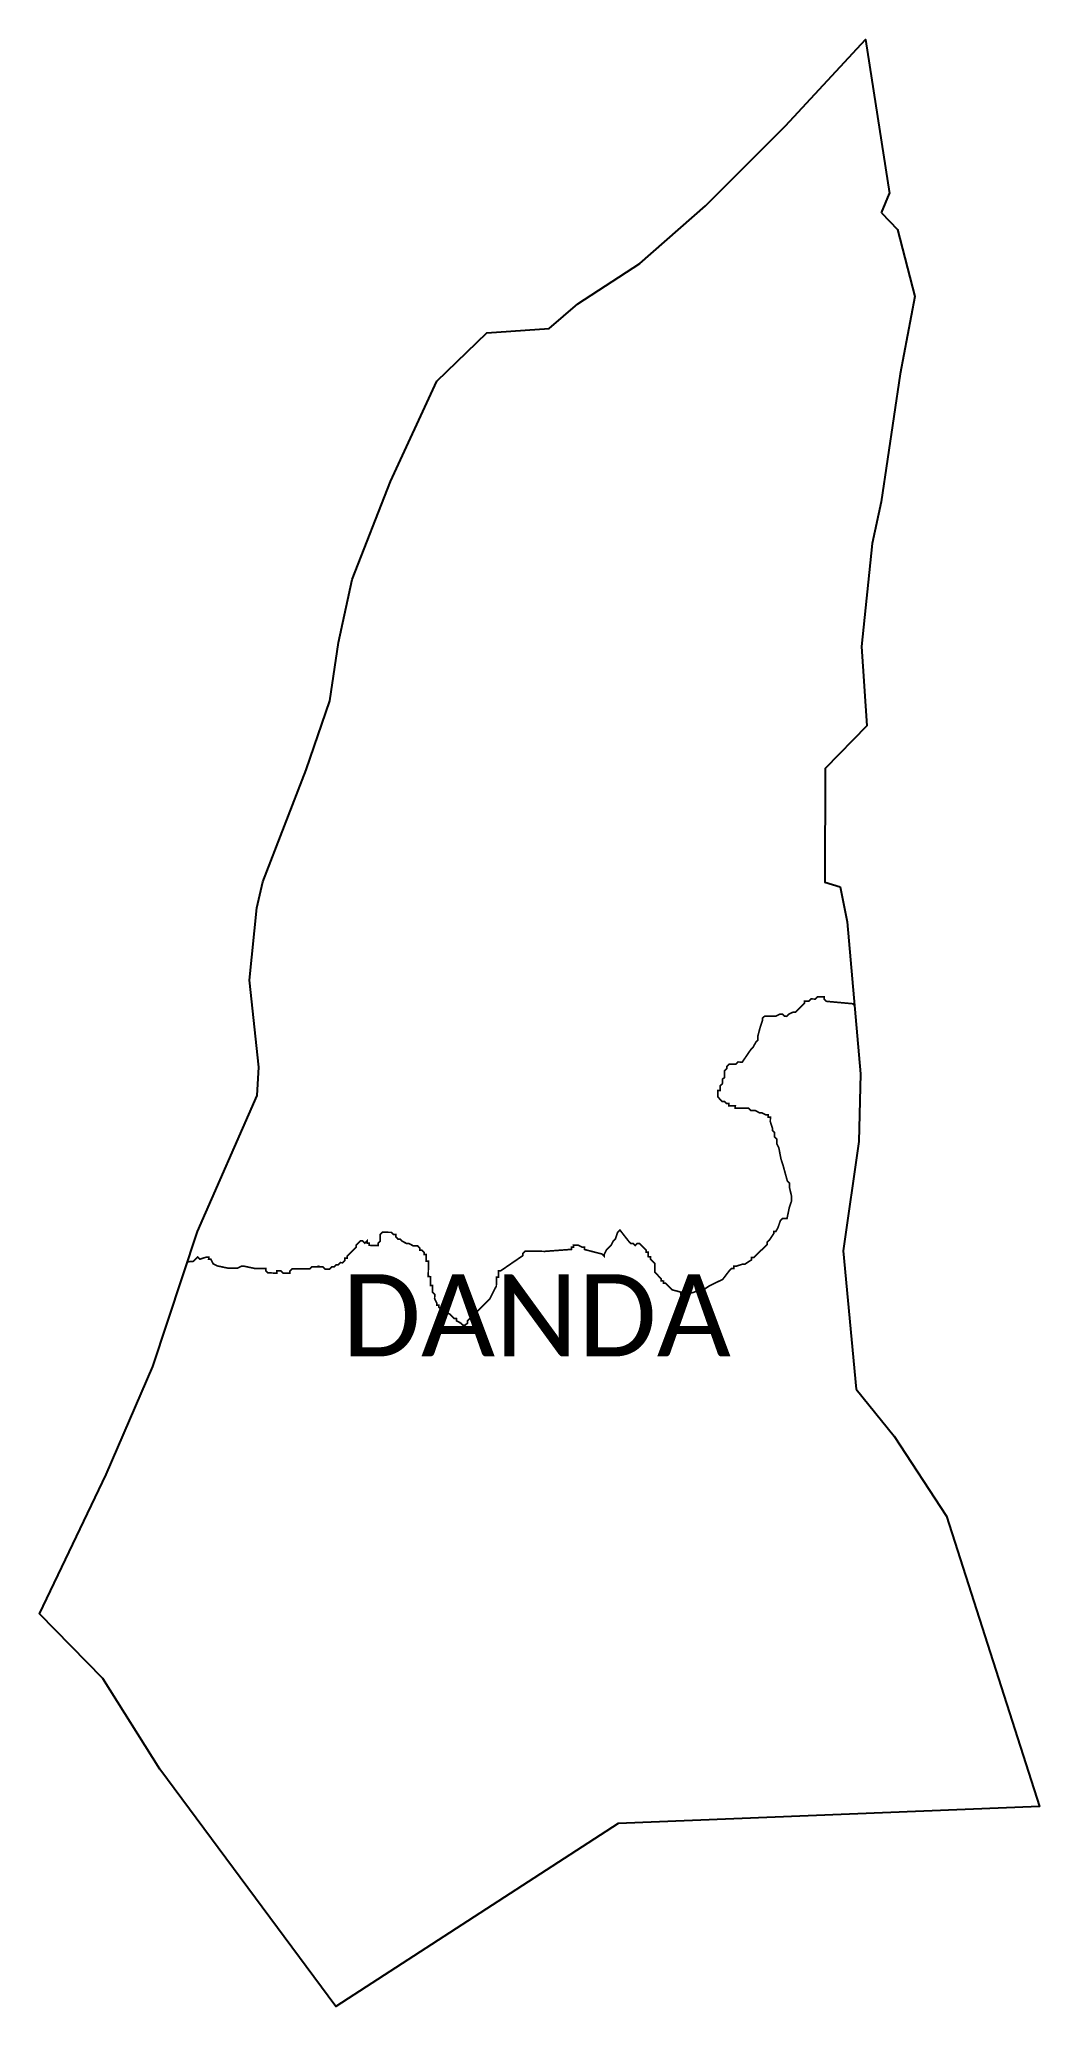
# Model space of a CAD drawing. Header units: metres. Extents: x 291565 to 293390, y 1989367 to 1992957.
import ezdxf

# ---------------------------------------------------------------- set-up
doc = ezdxf.new("R2010")
doc.units = ezdxf.units.M
for name, color, linetype in [('HAZARDS LINE', 1, 'Continuous'), ('village', 3, 'Continuous'), ('VILLAGE NAME', 250, 'Continuous')]:
    doc.layers.add(name, color=color, linetype=linetype)
doc.styles.get("Standard").update_dxf_attribs({"font": 'simplex.shx'})

msp = doc.modelspace()

# ---------------------------------------------------------------- linework, layer by layer
at = {"color": 3, "flags": 128}
msp.add_lwpolyline([(293101.3, 1992640), (293116.1, 1992675.4)], dxfattribs=at)
at = {"layer": 'HAZARDS LINE', "lineweight": 18}
msp.add_lwpolyline([(293051.9, 1991193.7, 3.01, 3.01, 0), (293048.8, 1991196.9, 3.01, 3.01, 0), (293000.8, 1991201.3, 3.01, 3.01, 0), (292996.8, 1991205.4, 3.01, 3.01, 0), (292996.8, 1991209.4, 3.01, 3.01, 0), (292984.8, 1991209.5, 3.01, 3.01, 0), (292980.8, 1991205.5, 3.01, 3.01, 0), (292972.7, 1991205.6, 3.01, 3.01, 0), (292968.7, 1991201.6, 3.01, 3.01, 0), (292960.7, 1991201.7, 3.01, 3.01, 0), (292960.6, 1991197.7, 3.01, 3.01, 0), (292952.5, 1991189.8, 3.01, 3.01, 0), (292948.5, 1991185.8, 3.01, 3.01, 0), (292944.5, 1991181.8, 3.01, 3.01, 0), (292940.5, 1991181.8, 3.01, 3.01, 0), (292932.4, 1991177.9, 3.01, 3.01, 0), (292928.4, 1991173.9, 3.01, 3.01, 0), (292924.3, 1991174, 3.01, 3.01, 0), (292920.4, 1991178, 3.01, 3.01, 0), (292916.4, 1991178.1, 3.01, 3.01, 0), (292908.3, 1991174.1, 3.01, 3.01, 0), (292888.3, 1991174.3, 3.01, 3.01, 0), (292884.2, 1991170.3, 3.01, 3.01, 0), (292884.2, 1991166.3, 3.01, 3.01, 0), (292880.1, 1991154.3, 3.01, 3.01, 0), (292875.9, 1991138.3, 3.01, 3.01, 0), (292875.8, 1991130.3, 3.01, 3.01, 0), (292871.8, 1991126.4, 3.01, 3.01, 0), (292867.7, 1991118.4, 3.01, 3.01, 0), (292863.7, 1991114.4, 3.01, 3.01, 0), (292847.4, 1991090.5, 3.01, 3.01, 0), (292839.4, 1991090.6, 3.01, 3.01, 0), (292835.4, 1991086.6, 3.01, 3.01, 0), (292823.3, 1991086.7, 3.01, 3.01, 0), (292819.3, 1991082.7, 3.01, 3.01, 0), (292819.3, 1991078.7, 3.01, 3.01, 0), (292815.2, 1991074.8, 3.01, 3.01, 0), (292815.1, 1991062.7, 3.01, 3.01, 0), (292811.1, 1991058.8, 3.01, 3.01, 0), (292811, 1991050.7, 3.01, 3.01, 0), (292806.9, 1991046.8, 3.01, 3.01, 0), (292806.9, 1991038.8, 3.01, 3.01, 0), (292802.9, 1991038.8, 3.01, 3.01, 0), (292802.8, 1991026.8, 3.01, 3.01, 0), (292806.7, 1991022.7, 3.01, 3.01, 0), (292810.7, 1991018.7, 3.01, 3.01, 0), (292814.7, 1991018.6, 3.01, 3.01, 0), (292818.7, 1991014.6, 3.01, 3.01, 0), (292822.7, 1991014.6, 3.01, 3.01, 0), (292822.6, 1991010.5, 3.01, 3.01, 0), (292834.7, 1991010.4, 3.01, 3.01, 0), (292834.6, 1991006.4, 3.01, 3.01, 0), (292858.7, 1991006.2, 3.01, 3.01, 0), (292862.7, 1991002.2, 3.01, 3.01, 0), (292870.7, 1991002.1, 3.01, 3.01, 0), (292878.6, 1990998, 3.01, 3.01, 0), (292882.7, 1990998, 3.01, 3.01, 0), (292890.6, 1990993.9, 3.01, 3.01, 0), (292894.6, 1990993.9, 3.01, 3.01, 0), (292894.6, 1990989.8, 3.01, 3.01, 0), (292898.6, 1990989.8, 3.01, 3.01, 0), (292898.5, 1990981.8, 3.01, 3.01, 0), (292902.4, 1990969.7, 3.01, 3.01, 0), (292902.4, 1990965.7, 3.01, 3.01, 0), (292906.4, 1990961.7, 3.01, 3.01, 0), (292906.3, 1990953.7, 3.01, 3.01, 0), (292910.3, 1990949.6, 3.01, 3.01, 0), (292910.2, 1990941.6, 3.01, 3.01, 0), (292914.1, 1990933.5, 3.01, 3.01, 0), (292918, 1990913.5, 3.01, 3.01, 0), (292921.9, 1990901.4, 3.01, 3.01, 0), (292929.6, 1990873.3, 3.01, 3.01, 0), (292933.6, 1990869.2, 3.01, 3.01, 0), (292933.5, 1990861.2, 3.01, 3.01, 0), (292937.4, 1990845.1, 3.01, 3.01, 0), (292937.3, 1990837.1, 3.01, 3.01, 0), (292933.2, 1990825.1, 3.01, 3.01, 0), (292929, 1990805.1, 3.01, 3.01, 0), (292921, 1990805.2, 3.01, 3.01, 0), (292916.9, 1990801.2, 3.01, 3.01, 0), (292912.8, 1990789.2, 3.01, 3.01, 0), (292908.7, 1990781.3, 3.01, 3.01, 0), (292904.7, 1990781.3, 3.01, 3.01, 0), (292904.7, 1990777.3, 3.01, 3.01, 0), (292896.6, 1990765.3, 3.01, 3.01, 0), (292892.5, 1990761.4, 3.01, 3.01, 0), (292892.5, 1990757.4, 3.01, 3.01, 0), (292888.4, 1990753.4, 3.01, 3.01, 0), (292884.4, 1990749.4, 3.01, 3.01, 0), (292880.3, 1990745.4, 3.01, 3.01, 0), (292868.2, 1990733.5, 3.01, 3.01, 0), (292864.2, 1990733.6, 3.01, 3.01, 0), (292864.2, 1990729.5, 3.01, 3.01, 0), (292852.1, 1990721.6, 3.01, 3.01, 0), (292848.1, 1990721.7, 3.01, 3.01, 0), (292836, 1990717.8, 3.01, 3.01, 0), (292832, 1990717.8, 3.01, 3.01, 0), (292832, 1990713.8, 3.01, 3.01, 0), (292827.9, 1990713.8, 3.01, 3.01, 0), (292823.9, 1990709.9, 3.01, 3.01, 0), (292811.7, 1990693.9, 3.01, 3.01, 0), (292803.7, 1990690, 3.01, 3.01, 0), (292787.6, 1990682.1, 3.01, 3.01, 0), (292775.5, 1990674.2, 3.01, 3.01, 0), (292767.5, 1990674.3, 3.01, 3.01, 0), (292759.4, 1990670.4, 3.01, 3.01, 0), (292743.3, 1990666.5, 3.01, 3.01, 0), (292735.3, 1990666.6, 3.01, 3.01, 0), (292735.4, 1990670.6, 3.01, 3.01, 0), (292719.4, 1990674.8, 3.01, 3.01, 0), (292715.4, 1990678.8, 3.01, 3.01, 0), (292711.4, 1990682.8, 3.01, 3.01, 0), (292707.5, 1990686.9, 3.01, 3.01, 0), (292703.4, 1990686.9, 3.01, 3.01, 0), (292703.5, 1990690.9, 3.01, 3.01, 0), (292699.5, 1990691, 3.01, 3.01, 0), (292699.5, 1990695, 3.01, 3.01, 0), (292687.6, 1990707.1, 3.01, 3.01, 0), (292687.7, 1990723.1, 3.01, 3.01, 0), (292683.8, 1990727.2, 3.01, 3.01, 0), (292679.8, 1990731.2, 3.01, 3.01, 0), (292679.8, 1990735.2, 3.01, 3.01, 0), (292675.8, 1990735.3, 3.01, 3.01, 0), (292675.9, 1990743.3, 3.01, 3.01, 0), (292671.9, 1990743.3, 3.01, 3.01, 0), (292671.9, 1990747.3, 3.01, 3.01, 0), (292668, 1990751.4, 3.01, 3.01, 0), (292664, 1990755.4, 3.01, 3.01, 0), (292660, 1990759.5, 3.01, 3.01, 0), (292656, 1990759.5, 3.01, 3.01, 0), (292652, 1990755.5, 3.01, 3.01, 0), (292648, 1990759.6, 3.01, 3.01, 0), (292644, 1990759.6, 3.01, 3.01, 0), (292640, 1990763.7, 3.01, 3.01, 0), (292624.2, 1990783.9, 3.01, 3.01, 0), (292620.1, 1990779.9, 3.01, 3.01, 0), (292616, 1990767.9, 3.01, 3.01, 0), (292612, 1990763.9, 3.01, 3.01, 0), (292607.9, 1990755.9, 3.01, 3.01, 0), (292603.8, 1990752, 3.01, 3.01, 0), (292599.8, 1990748, 3.01, 3.01, 0), (292595.7, 1990740, 3.01, 3.01, 0), (292595.7, 1990736, 3.01, 3.01, 0), (292591.7, 1990740.1, 3.01, 3.01, 0), (292575.7, 1990744.2, 3.01, 3.01, 0), (292559.7, 1990748.4, 3.01, 3.01, 0), (292559.7, 1990752.4, 3.01, 3.01, 0), (292555.7, 1990752.4, 3.01, 3.01, 0), (292547.8, 1990756.5, 3.01, 3.01, 0), (292539.7, 1990756.6, 3.01, 3.01, 0), (292539.7, 1990752.6, 3.01, 3.01, 0), (292535.7, 1990752.6, 3.01, 3.01, 0), (292535.7, 1990748.6, 3.01, 3.01, 0), (292487.5, 1990745, 3.01, 3.01, 0), (292451.5, 1990745.4, 3.01, 3.01, 0), (292447.4, 1990741.4, 3.01, 3.01, 0), (292447.4, 1990737.4, 3.01, 3.01, 0), (292407, 1990709.7, 3.01, 3.01, 0), (292403, 1990709.7, 3.01, 3.01, 0), (292402.9, 1990697.7, 3.01, 3.01, 0), (292398.9, 1990697.7, 3.01, 3.01, 0), (292398.8, 1990681.7, 3.01, 3.01, 0), (292390.6, 1990665.7, 3.01, 3.01, 0), (292386.5, 1990657.8, 3.01, 3.01, 0), (292374.4, 1990645.8, 3.01, 3.01, 0), (292370.4, 1990641.9, 3.01, 3.01, 0), (292362.3, 1990633.9, 3.01, 3.01, 0), (292358.2, 1990630, 3.01, 3.01, 0), (292354.2, 1990626, 3.01, 3.01, 0), (292346.1, 1990618, 3.01, 3.01, 0), (292346, 1990614, 3.01, 3.01, 0), (292342, 1990610.1, 3.01, 3.01, 0), (292338, 1990610.1, 3.01, 3.01, 0), (292334, 1990614.1, 3.01, 3.01, 0), (292326, 1990618.2, 3.01, 3.01, 0), (292326.1, 1990622.2, 3.01, 3.01, 0), (292322.1, 1990622.3, 3.01, 3.01, 0), (292314.1, 1990630.4, 3.01, 3.01, 0), (292306.2, 1990634.4, 3.01, 3.01, 0), (292302.1, 1990634.5, 3.01, 3.01, 0), (292302.2, 1990638.5, 3.01, 3.01, 0), (292298.2, 1990638.5, 3.01, 3.01, 0), (292294.2, 1990642.6, 3.01, 3.01, 0), (292294.2, 1990646.6, 3.01, 3.01, 0), (292290.2, 1990646.6, 3.01, 3.01, 0), (292290.3, 1990650.6, 3.01, 3.01, 0), (292286.3, 1990658.7, 3.01, 3.01, 0), (292286.4, 1990666.7, 3.01, 3.01, 0), (292282.4, 1990670.7, 3.01, 3.01, 0), (292282.5, 1990682.8, 3.01, 3.01, 0), (292278.5, 1990682.8, 3.01, 3.01, 0), (292278.7, 1990698.8, 3.01, 3.01, 0), (292274.7, 1990698.9, 3.01, 3.01, 0), (292274.9, 1990726.9, 3.01, 3.01, 0), (292270.9, 1990727, 3.01, 3.01, 0), (292271, 1990739, 3.01, 3.01, 0), (292267, 1990739, 3.01, 3.01, 0), (292267.1, 1990743, 3.01, 3.01, 0), (292263.1, 1990747.1, 3.01, 3.01, 0), (292259.1, 1990747.1, 3.01, 3.01, 0), (292259.1, 1990751.1, 3.01, 3.01, 0), (292255.2, 1990755.2, 3.01, 3.01, 0), (292247.1, 1990755.2, 3.01, 3.01, 0), (292239.2, 1990759.3, 3.01, 3.01, 0), (292235.1, 1990759.4, 3.01, 3.01, 0), (292227.2, 1990763.4, 3.01, 3.01, 0), (292223.2, 1990767.5, 3.01, 3.01, 0), (292219.2, 1990767.5, 3.01, 3.01, 0), (292215.2, 1990771.6, 3.01, 3.01, 0), (292215.3, 1990775.6, 3.01, 3.01, 0), (292211.2, 1990775.6, 3.01, 3.01, 0), (292207.3, 1990779.7, 3.01, 3.01, 0), (292191.2, 1990779.8, 3.01, 3.01, 0), (292187.2, 1990775.8, 3.01, 3.01, 0), (292187.1, 1990763.8, 3.01, 3.01, 0), (292183, 1990759.8, 3.01, 3.01, 0), (292183, 1990755.8, 3.01, 3.01, 0), (292167, 1990756, 3.01, 3.01, 0), (292167, 1990760, 3.01, 3.01, 0), (292163, 1990760, 3.01, 3.01, 0), (292163, 1990764, 3.01, 3.01, 0), (292159, 1990760.1, 3.01, 3.01, 0), (292155, 1990764.1, 3.01, 3.01, 0), (292151, 1990764.1, 3.01, 3.01, 0), (292147, 1990760.2, 3.01, 3.01, 0), (292142.9, 1990756.2, 3.01, 3.01, 0), (292142.9, 1990752.2, 3.01, 3.01, 0), (292138.8, 1990748.2, 3.01, 3.01, 0), (292130.8, 1990740.3, 3.01, 3.01, 0), (292126.7, 1990736.3, 3.01, 3.01, 0), (292126.7, 1990732.3, 3.01, 3.01, 0), (292122.7, 1990732.3, 3.01, 3.01, 0), (292122.6, 1990728.3, 3.01, 3.01, 0), (292118.6, 1990724.3, 3.01, 3.01, 0), (292114.6, 1990724.4, 3.01, 3.01, 0), (292110.5, 1990720.4, 3.01, 3.01, 0), (292106.5, 1990720.5, 3.01, 3.01, 0), (292102.5, 1990716.5, 3.01, 3.01, 0), (292098.5, 1990716.5, 3.01, 3.01, 0), (292094.4, 1990712.5, 3.01, 3.01, 0), (292086.4, 1990712.6, 3.01, 3.01, 0), (292082.4, 1990716.7, 3.01, 3.01, 0), (292062.4, 1990716.8, 3.01, 3.01, 0), (292058.4, 1990712.9, 3.01, 3.01, 0), (292026.3, 1990713.2, 3.01, 3.01, 0), (292022.3, 1990709.2, 3.01, 3.01, 0), (292022.2, 1990705.2, 3.01, 3.01, 0), (292010.2, 1990705.3, 3.01, 3.01, 0), (292006.2, 1990709.3, 3.01, 3.01, 0), (291998.2, 1990709.4, 3.01, 3.01, 0), (291998.2, 1990705.4, 3.01, 3.01, 0), (291982.1, 1990705.6, 3.01, 3.01, 0), (291978.2, 1990709.6, 3.01, 3.01, 0), (291978.2, 1990713.6, 3.01, 3.01, 0), (291958.2, 1990713.8, 3.01, 3.01, 0), (291938.2, 1990718, 3.01, 3.01, 0), (291934.2, 1990718, 3.01, 3.01, 0), (291926.1, 1990714.1, 3.01, 3.01, 0), (291910.1, 1990714.2, 3.01, 3.01, 0), (291890.1, 1990718.4, 3.01, 3.01, 0), (291882.1, 1990722.5, 3.01, 3.01, 0), (291878.2, 1990730.6, 3.01, 3.01, 0), (291874.1, 1990730.6, 3.01, 3.01, 0), (291874.2, 1990734.6, 3.01, 3.01, 0), (291870.2, 1990734.6, 3.01, 3.01, 0), (291858.1, 1990730.7, 3.01, 3.01, 0), (291854.1, 1990734.8, 3.01, 3.01, 0), (291846.1, 1990726.8, 3.01, 3.01, 0), (291835.6, 1990725.9, 3.01, 3.01, 0)], format="xyseb", dxfattribs=at)
at = {"layer": 'HAZARDS LINE', "lineweight": 18, "const_width": 3.01}
msp.add_lwpolyline([(292074.5, 1990720.7), (292074.4, 1990716.7)], close=True, dxfattribs=at)
at = {"layer": 'village', "color": 3, "true_color": 0x00ff00}
for points in [[(293055.3, 1990493.5, 0), (293124.3, 1990408, 0), (293219.7, 1990262, 0), (293389.7, 1989731.8, 0), (292621.2, 1989700.9, 0), (292106.1, 1989366.6, 0), (291784.9, 1989800.3, 0), (291681.2, 1989965.3, 0), (291565.4, 1990083.5, 0), (291686.9, 1990337.9, 0), (291772.1, 1990534.9, 0), (291853.9, 1990781.2, 0), (291962.3, 1991029.3, 0), (291965.6, 1991081, 0), (291948.4, 1991240.1, 0), (291961.8, 1991371.8, 0), (291973.2, 1991419.6, 0), (292052, 1991623.5, 0), (292095.1, 1991749.7, 0), (292110.8, 1991856.2, 0), (292136.1, 1991971.4, 0), (292205.7, 1992150.1, 0), (292290.3, 1992332.8, 0), (292381.2, 1992421.5, 0), (292495.1, 1992429.1, 0), (292547.2, 1992474.3, 0), (292660.4, 1992547.9, 0), (292780.4, 1992652.8, 0), (292926.1, 1992799.1, 0), (293072.2, 1992956.9, 0), (293116.1, 1992675.4, 0)], [(293101.3, 1992640, 0), (293130.6, 1992609.9, 0), (293161.9, 1992487.8, 0), (293135.5, 1992346.3, 0), (293100.4, 1992113.1, 0), (293084, 1992037, 0), (293064.6, 1991848.7, 0), (293074.3, 1991704.2, 0), (292998.3, 1991626.4, 0), (292998.1, 1991418.9, 0), (293026.1, 1991410.5, 0), (293038.5, 1991346.2, 0), (293062.9, 1991069, 0), (293060.2, 1990945.2, 0), (293031.1, 1990746.1, 0), (293055.3, 1990493.5, 0)]]:
    msp.add_polyline3d(points, dxfattribs=at)

# ---------------------------------------------------------------- texts
at = {"layer": 'VILLAGE NAME', "insert": (292117.5, 1990703.2), "char_height": 150, "attachment_point": 1}
msp.add_mtext_dynamic_manual_height_columns('{\\fCalibri|b0|i0|c0|p34;DANDA}', width=1877.914, gutter_width=1, heights=[0], dxfattribs=at)

doc.saveas('drawing.dxf')
